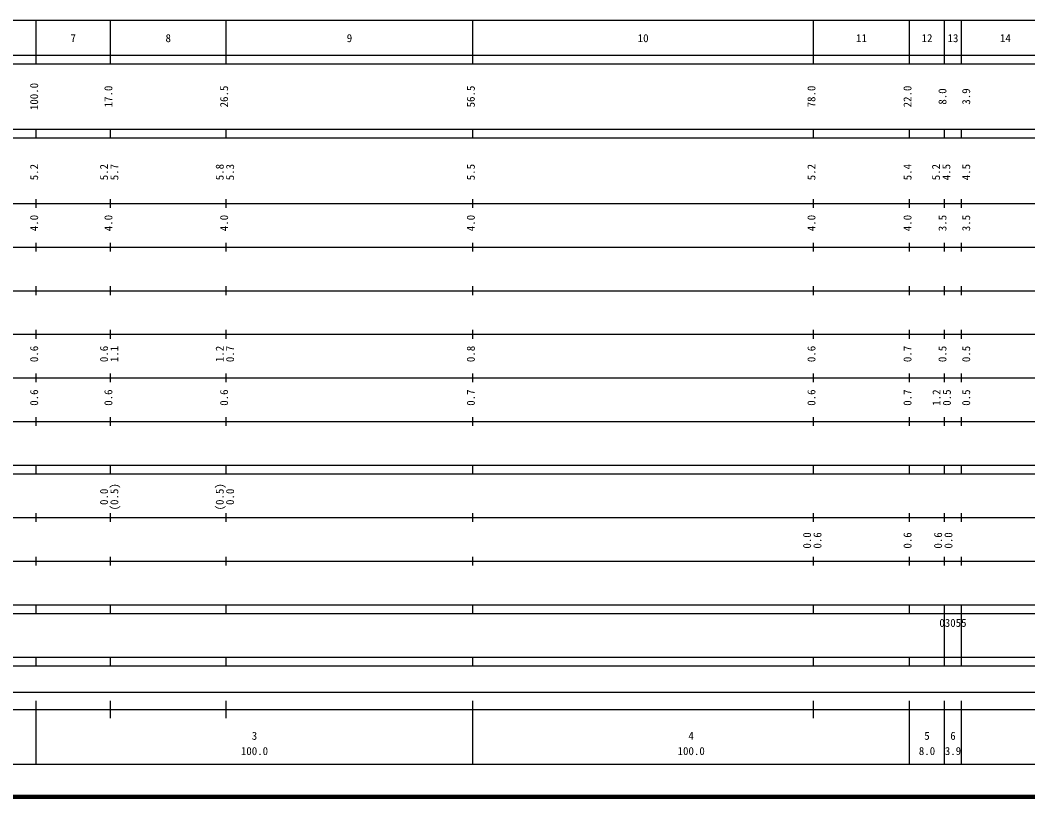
# Model space of a CAD drawing. Units: millimetres on the paper, enlarged 1000 times. Extents: x 40000 to 680000, y 20000 to 380000.
# Drawn here: x 264339 to 495095, y 20000 to 198000 of the extents above; entities that cross this region are included whole.
import ezdxf
from ezdxf.enums import TextEntityAlignment as Align

# ---------------------------------------------------------------- set-up
doc = ezdxf.new("R2010")
doc.units = ezdxf.units.MM
doc.header["$LTSCALE"] = 1000
doc.layers.add('S-TTL', color=2, linetype='Continuous', lineweight=140)
doc.layers.add('S-TTL-BAND', color=7, linetype='Continuous', lineweight=25)
doc.styles.add('ＭＳ ゴシック', font='')
doc.styles.get('ＭＳ ゴシック').set_extended_font_data('MS Gothic')

msp = doc.modelspace()

# ---------------------------------------------------------------- linework, layer by layer
at = {"layer": 'S-TTL'}
msp.add_line((40000, 20000), (680000, 20000), dxfattribs=at)
at = {"layer": 'S-TTL-BAND'}
for p, q in [((68000, 198000), (579000, 198000)), ((268000, 188000), (268000, 198000)), ((285000, 188000), (285000, 198000)), ((311500, 188000), (311500, 198000)), ((368000, 188000), (368000, 198000)), ((446000, 188000), (446000, 198000)), ((468000, 188000), (468000, 198000)), ((476000, 188000), (476000, 198000)), ((479900, 188000), (479900, 198000)), ((40000, 190000), (579000, 190000)), ((40000, 188000), (579000, 188000)), ((40000, 173000), (579000, 173000)), ((40000, 171000), (579000, 171000)), ((268000, 171000), (268000, 173000)), ((285000, 171000), (285000, 173000)), ((311500, 171000), (311500, 173000)), ((368000, 171000), (368000, 173000)), ((446000, 171000), (446000, 173000)), ((468000, 171000), (468000, 173000)), ((476000, 171000), (476000, 173000)), ((479900, 171000), (479900, 173000)), ((268000, 155000), (268000, 157000)), ((285000, 155000), (285000, 157000)), ((311500, 155000), (311500, 157000)), ((368000, 155000), (368000, 157000)), ((446000, 155000), (446000, 157000)), ((468000, 155000), (468000, 157000)), ((476000, 155000), (476000, 157000)), ((479900, 155000), (479900, 157000)), ((40000, 156000), (579000, 156000)), ((46000, 146000), (579000, 146000)), ((268000, 145000), (268000, 147000)), ((285000, 145000), (285000, 147000)), ((311500, 145000), (311500, 147000)), ((368000, 145000), (368000, 147000)), ((446000, 145000), (446000, 147000)), ((468000, 145000), (468000, 147000)), ((476000, 145000), (476000, 147000)), ((479900, 145000), (479900, 147000)), ((268000, 135000), (268000, 137000)), ((285000, 135000), (285000, 137000)), ((311500, 135000), (311500, 137000)), ((368000, 135000), (368000, 137000)), ((446000, 135000), (446000, 137000)), ((468000, 135000), (468000, 137000)), ((476000, 135000), (476000, 137000)), ((479900, 135000), (479900, 137000)), ((52000, 136000), (579000, 136000)), ((268000, 125000), (268000, 127000)), ((285000, 125000), (285000, 127000)), ((311500, 125000), (311500, 127000)), ((368000, 125000), (368000, 127000)), ((446000, 125000), (446000, 127000)), ((468000, 125000), (468000, 127000)), ((476000, 125000), (476000, 127000)), ((479900, 125000), (479900, 127000)), ((46000, 126000), (579000, 126000)), ((52000, 116000), (579000, 116000)), ((268000, 115000), (268000, 117000)), ((285000, 115000), (285000, 117000)), ((311500, 115000), (311500, 117000)), ((368000, 115000), (368000, 117000)), ((446000, 115000), (446000, 117000)), ((468000, 115000), (468000, 117000)), ((476000, 115000), (476000, 117000)), ((479900, 115000), (479900, 117000)), ((268000, 105000), (268000, 107000)), ((285000, 105000), (285000, 107000)), ((311500, 105000), (311500, 107000)), ((368000, 105000), (368000, 107000)), ((446000, 105000), (446000, 107000)), ((468000, 105000), (468000, 107000)), ((476000, 105000), (476000, 107000)), ((479900, 105000), (479900, 107000)), ((46000, 106000), (579000, 106000)), ((40000, 96000), (579000, 96000)), ((268000, 94000), (268000, 96000)), ((285000, 94000), (285000, 96000)), ((311500, 94000), (311500, 96000)), ((368000, 94000), (368000, 96000)), ((446000, 94000), (446000, 96000)), ((468000, 94000), (468000, 96000)), ((476000, 94000), (476000, 96000)), ((479900, 94000), (479900, 96000)), ((40000, 94000), (579000, 94000)), ((49000, 84000), (579000, 84000)), ((268000, 83000), (268000, 85000)), ((285000, 83000), (285000, 85000)), ((311500, 83000), (311500, 85000)), ((368000, 83000), (368000, 85000)), ((446000, 83000), (446000, 85000)), ((468000, 83000), (468000, 85000)), ((476000, 83000), (476000, 85000)), ((479900, 83000), (479900, 85000)), ((40000, 74000), (579000, 74000)), ((268000, 73000), (268000, 75000)), ((285000, 73000), (285000, 75000)), ((311500, 73000), (311500, 75000)), ((368000, 73000), (368000, 75000)), ((446000, 73000), (446000, 75000)), ((468000, 73000), (468000, 75000)), ((476000, 73000), (476000, 75000)), ((479900, 73000), (479900, 75000)), ((40000, 64000), (579000, 64000)), ((268000, 62000), (268000, 64000)), ((285000, 62000), (285000, 64000)), ((311500, 62000), (311500, 64000)), ((368000, 62000), (368000, 64000)), ((446000, 62000), (446000, 64000)), ((468000, 62000), (468000, 64000)), ((476000, 62000), (476000, 64000)), ((479900, 62000), (479900, 64000)), ((40000, 62000), (579000, 62000)), ((476000, 52000), (476000, 62000)), ((479900, 52000), (479900, 62000)), ((40000, 52000), (579000, 52000)), ((268000, 50000), (268000, 52000)), ((285000, 50000), (285000, 52000)), ((311500, 50000), (311500, 52000)), ((368000, 50000), (368000, 52000)), ((446000, 50000), (446000, 52000)), ((468000, 50000), (468000, 52000)), ((476000, 50000), (476000, 52000)), ((479900, 50000), (479900, 52000)), ((40000, 50000), (579000, 50000)), ((71000, 44000), (565000, 44000)), ((268000, 27500), (268000, 42000)), ((285000, 38000), (285000, 42000)), ((311500, 38000), (311500, 42000)), ((368000, 27500), (368000, 42000)), ((446000, 38000), (446000, 42000)), ((468000, 27500), (468000, 42000)), ((476000, 27500), (476000, 42000)), ((479900, 27500), (479900, 42000)), ((40000, 40000), (579000, 40000)), ((68000, 27500), (579000, 27500))]:
    msp.add_line(p, q, dxfattribs=at)

# ---------------------------------------------------------------- texts
at = {"layer": 'S-TTL-BAND', "style": 'ＭＳ ゴシック'}
for s, p in [('7', (276500, 192405)), ('8', (298250, 192405)), ('9', (339750, 192405)), ('10', (407000, 192405)), ('11', (457000, 192405)), ('12', (472000, 192405)), ('13', (477950, 192405)), ('14', (489950, 192405)), ('3', (318000, 32523)), ('4', (418000, 32523)), ('5', (472000, 32523)), ('6', (477950, 32523)), ('100.0', (318000, 29033)), ('100.0', (418000, 29033)), ('8.0', (472000, 29033)), ('3.9', (477950, 29033))]:
    msp.add_text(s, height=1833, dxfattribs=at).set_placement(p, align=Align.BOTTOM_CENTER)
for s, p in [('100.0', (269000, 180500)), ('17.0', (286000, 180500)), ('26.5', (312500, 180500)), ('56.5', (369000, 180500)), ('78.0', (447000, 180500)), ('22.0', (469000, 180500)), ('8.0', (477000, 180500)), ('3.9', (482432, 180500)), ('5.2', (269000, 163174)), ('5.2', (285000, 163174)), ('5.7', (287370, 163174)), ('5.8', (311500, 163174)), ('5.3', (313870, 163174)), ('5.5', (369000, 163174)), ('5.2', (447000, 163174)), ('5.4', (469000, 163174)), ('5.2', (475523, 163174)), ('4.5', (477893, 163174)), ('4.5', (482432, 163174)), ('4.0', (269000, 151500)), ('4.0', (286000, 151500)), ('4.0', (312500, 151500)), ('4.0', (369000, 151500)), ('4.0', (447000, 151500)), ('4.0', (469000, 151500)), ('3.5', (477000, 151500)), ('3.5', (482432, 151500)), ('0.6', (269000, 121500)), ('0.6', (285000, 121500)), ('1.1', (287370, 121500)), ('1.2', (311500, 121500)), ('0.7', (313870, 121500)), ('0.8', (369000, 121500)), ('0.6', (447000, 121500)), ('0.7', (469000, 121500)), ('0.5', (477000, 121500)), ('0.5', (482432, 121500)), ('0.6', (269000, 111500)), ('0.6', (286000, 111500)), ('0.6', (312500, 111500)), ('0.7', (369000, 111500)), ('0.6', (447000, 111500)), ('0.7', (469000, 111500)), ('1.2', (475642, 111500)), ('0.5', (478012, 111500)), ('0.5', (482432, 111500)), ('0.0', (285000, 88764)), ('(0.5)', (287370, 88764)), ('(0.5)', (311500, 88764)), ('0.0', (313870, 88764)), ('0.0', (446000, 78764)), ('0.6', (448370, 78764)), ('0.6', (469000, 78764)), ('0.6', (476000, 78764)), ('0.0', (478370, 78764))]:
    msp.add_text(s, height=1833, rotation=90, dxfattribs=at).set_placement(p, align=Align.BOTTOM_CENTER)
msp.add_text('03055', height=1833, dxfattribs=at).set_placement((474825, 58405), align=Align.BOTTOM_LEFT)

doc.saveas('drawing.dxf')
